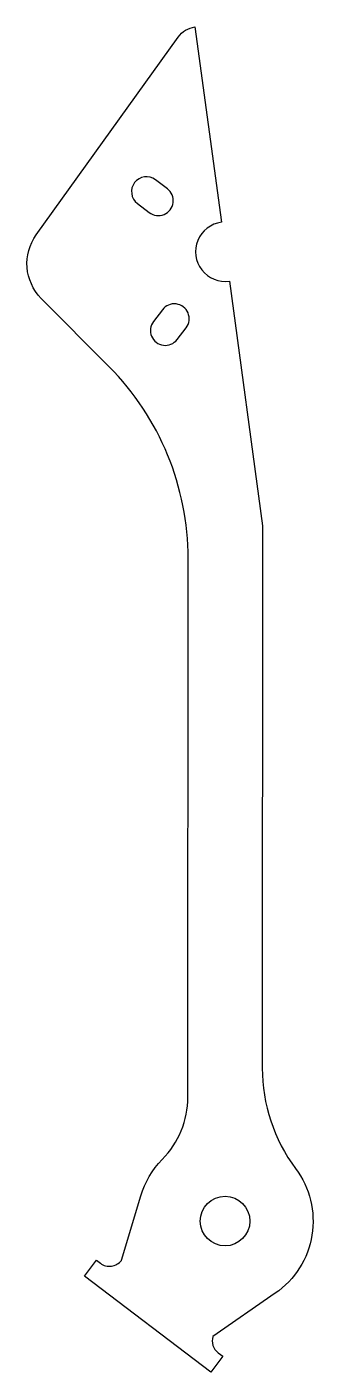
# Model space of a CAD drawing. Header units: millimetres. Extents: x 18 to 47, y 16 to 152.
import ezdxf

# ---------------------------------------------------------------- set-up
doc = ezdxf.new("R2010")
doc.units = ezdxf.units.MM
doc.layers.get('0').update_dxf_attribs({"linetype": 'CONTINUOUS'})

msp = doc.modelspace()

# ---------------------------------------------------------------- linework, layer by layer
for points in [[(31.35, 37.8, 0.196578), (33.93, 44.1), (33.95, 98.44, 0.197763), (25.99, 117.8), (19.15, 124.7, -0.365802), (18.64, 131.13), (32.94, 151.08, -0.206446), (34.64, 152.1), (37.31, 132.39, 1), (38.11, 126.44), (41.45, 101.74), (41.43, 47.03, 0.161401), (44.79, 36.88, -0.423963), (42.74, 24.29), (36.46, 19.94, 0.317837), (36.98, 18.28), (37.44, 17.93), (36.23, 16.34), (23.51, 26.03), (24.72, 27.63), (25.11, 27.32, 0.414214), (27.22, 27.61), (27.24, 27.64), (29.18, 34.12, -0.122195)], [(28.84, 134.28), (30.04, 133.37, 1), (31.86, 135.76), (30.66, 136.67, 1)], [(33.75, 121.74, 1), (31.36, 123.56), (30.46, 122.37, 1), (32.84, 120.55)]]:
    msp.add_lwpolyline(points, format="xyb", close=True)
msp.add_circle((37.68, 31.58), 2.5)

doc.saveas('drawing.dxf')
